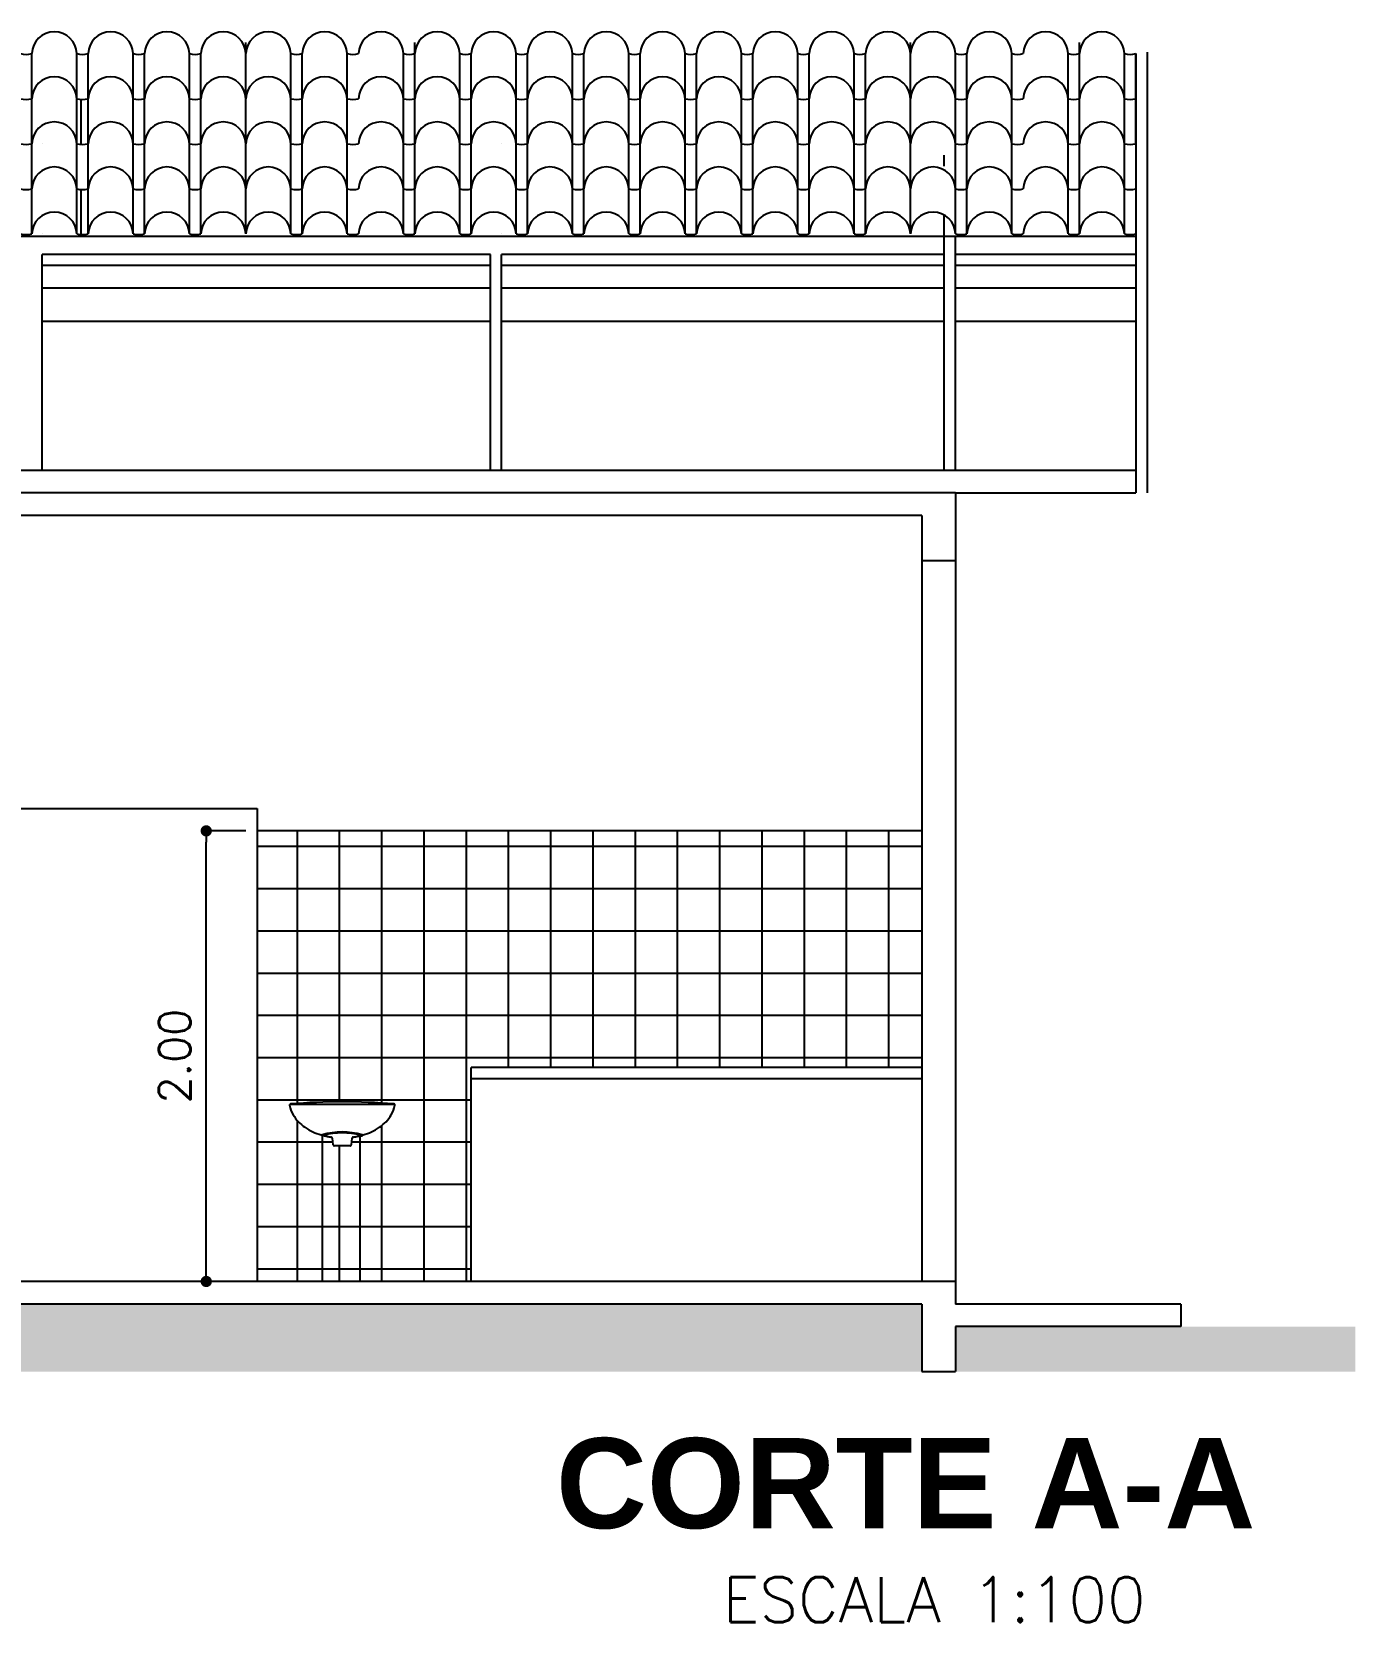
# Model space of a CAD drawing. Extents: x -410.3 to -320, y 119.3 to 190.5.
# Drawn here: x -348.8 to -342.93, y 157.81 to 164.87 of the extents above; entities that cross this region are included whole.
import ezdxf
from ezdxf.enums import TextEntityAlignment as Align

# ---------------------------------------------------------------- set-up
doc = ezdxf.new("R2010")
doc.units = 0
doc.header["$MEASUREMENT"] = 0
doc.linetypes.add('HIDDEN', pattern=[0.375, 0.25, -0.125])
doc.layers.get('DEFPOINTS').update_dxf_attribs({"linetype": 'CONTINUOUS'})
for name, color, linetype in [('ACESSÓRIO', 2, 'CONTINUOUS'), ('ALVENARIA', 7, 'CONTINUOUS'), ('COBERTURA', 6, 'CONTINUOUS'), ('HATCH', 30, 'CONTINUOUS'), ('JAPOR', 142, 'CONTINUOUS'), ('TEXTO2', 40, 'CONTINUOUS'), ('TEXTO5', 5, 'CONTINUOUS')]:
    doc.layers.add(name, color=color, linetype=linetype)
doc.styles.add('SANSSERIFBOLD', font='sasb____.pfb')
doc.styles.add('SIMPLEX', font='SIMPLEX.SHX')
doc.dimstyles.new('DIM75', dxfattribs={"dimtxt": 0.14, "dimasz": 0.05, "dimexe": 0.02, "dimexo": 0.05, "dimgap": 0.07, "dimtad": 1, "dimzin": 0, "dimdsep": 46, "dimtxsty": 'SIMPLEX', "dimblk1": 'DOT', "dimblk2": 'DOT', "dimsah": 1, "dimcen": 0.09, "dimadec": 0, "dimazin": 0, "dimtfac": 1, "dimtix": 1, "dimtofl": 0, "dimtmove": 2, "dimatfit": 3, "dimldrblk": 'DOT', "dimfxl": 1, "dimtolj": 1, "dimtzin": 0, "dimarcsym": 0})

# ---------------------------------------------------------------- blocks, each defined once
blk = doc.blocks.new('PIAF1')
at = {"layer": 'ACESSÓRIO'}
for p, q in [((-0.3098, 0.7875), (0.1525, 0.7875)), ((-0.1673, 0.6469), (-0.1673, 0)), ((0, 0.6469), (0, 0))]:
    blk.add_line(p, q, dxfattribs=at)
at = {"layer": 'ACESSÓRIO', "linetype": 'HIDDEN'}
for p, q in [((-0.1192, 0.6069), (-0.1225, 0.6365)), ((-0.0381, 0.6069), (-0.0348, 0.6365)), ((-0.0431, 0.6025), (-0.1142, 0.6025))]:
    blk.add_line(p, q, dxfattribs=at)
at = {"layer": 'ACESSÓRIO'}
for centre, radius, start, end in [((-0.3077, 0.783), 0.005, 94.75737, 192.34897), ((-0.1643, 0.8144), 0.1517, 192.34897, 209.46565), ((-0.0786, -1.9687), 2.7662, 85.24263, 94.75737), ((0.007, 0.8144), 0.1517, 330.53435, 347.65103), ((0.1504, 0.783), 0.005, 347.65103, 85.24263), ((-0.1423, 0.833), 0.1801, 211.19597, 235.62566), ((-0.015, 0.833), 0.1801, 304.37434, 328.80403), ((-0.1039, 0.8893), 0.2483, 235.62566, 254.18016), ((-0.0786, 0.9782), 0.3407, 254.18016, 254.71857), ((-0.1666, 0.6488), 0.002, 106.63155, 237.93081), ((-0.1652, 0.6511), 0.00472, 237.93081, 316.09878), ((-0.1653, 0.6469), 0.002, 105.6188, 180), ((-0.0786, 0.3543), 0.3093, 73.36845, 106.63155), ((-0.0786, 0.3543), 0.3053, 74.3812, 105.6188), ((-0.002, 0.6469), 0.002, 0, 74.3812), ((0.0079, 0.6511), 0.00472, 223.90122, 302.06919), ((0.0093, 0.6488), 0.002, 302.06919, 73.36845), ((-0.0786, 0.9782), 0.3407, 285.28143, 285.81984), ((-0.0534, 0.8893), 0.2483, 285.81984, 304.37434)]:
    blk.add_arc(centre, radius, start, end, dxfattribs=at)
at = {"layer": 'ACESSÓRIO', "linetype": 'HIDDEN'}
for centre, radius, start, end in [((-0.0786, 0.9782), 0.3407, 255.88037, 261.87631), ((-0.1275, 0.636), 0.005, 6.5198, 81.87631), ((-0.0298, 0.636), 0.005, 98.12369, 173.4802), ((-0.0786, 0.9782), 0.3407, 278.12369, 284.11963), ((-0.1142, 0.6075), 0.005, 186.5198, 270), ((-0.0431, 0.6075), 0.005, 270, 353.4802)]:
    blk.add_arc(centre, radius, start, end, dxfattribs=at)
blk = doc.blocks.new('DOT')
at = {"layer": 'ALVENARIA', "color": 0, "linetype": 'ByBlock'}
blk.add_line((-0.5, 0), (-1, 0), dxfattribs=at)
at = {"layer": 'ALVENARIA', "color": 0, "linetype": 'ByBlock', "const_width": 0.5}
blk.add_lwpolyline([(-0.25, 0, 1), (0.25, 0, 1)], format="xyb", close=True, dxfattribs=at)
blk = doc.blocks.new('*D368')
at = {"layer": 'DEFPOINTS', "color": 0, "linetype": 'ByBlock'}
for p in [(-348.0295, 161.3185), (-347.8039, 161.3185), (-347.8039, 159.3185)]:
    blk.add_point(p, dxfattribs=at)
at = {"layer": 'HATCH', "color": 0, "linetype": 'ByBlock', "lineweight": -2}
for p, q in [((-347.8539, 161.3185), (-348.0495, 161.3185)), ((-348.0295, 159.3685), (-348.0295, 161.2685)), ((-347.8539, 159.3185), (-348.0495, 159.3185))]:
    blk.add_line(p, q, dxfattribs=at)
at = {"layer": 'HATCH', "color": 0, "linetype": 'ByBlock', "lineweight": -2, "xscale": 0.05, "yscale": 0.05, "zscale": 0.05}
for p, rotation in [((-348.0295, 161.3185), 90), ((-348.0295, 159.3185), 270)]:
    blk.add_blockref('DOT', p, dxfattribs=dict(at, rotation=rotation))
at = {"layer": 'HATCH', "color": 0, "linetype": 'ByBlock', "insert": (-348.1695, 160.3185), "char_height": 0.14, "attachment_point": 5, "rotation": 90, "style": 'SIMPLEX'}
blk.add_mtext('\\A1;2.00', dxfattribs=at)

msp = doc.modelspace()

# ---------------------------------------------------------------- hatches: boundary and pattern name
at = {"layer": 'HATCH', "linetype": 'ByBlock'}
h = msp.add_hatch(dxfattribs=at)
h.set_pattern_fill('NET', color=256, scale=1.5, style=0)
h.paths.add_polyline_path([(-344.8539, 161.3185), (-347.8039, 161.3185), (-347.8039, 159.3185), (-347.3474, 159.3185), (-347.3474, 159.9652, -0.022787), (-347.3779, 159.9594, 0.34119), (-347.3821, 159.9551), (-347.386, 159.921), (-347.466, 159.921), (-347.4699, 159.9551, 0.34119), (-347.4742, 159.9594, -0.026168), (-347.5092, 159.9663, -0.588165), (-347.5171, 159.9684, -0.083025), (-347.5914, 160.0029, -0.107), (-347.6438, 160.0582, -0.074825), (-347.6599, 160.1004, -0.453576), (-347.6555, 160.1065, -0.04154), (-347.1966, 160.1065, -0.453576), (-347.1921, 160.1004, -0.074825), (-347.2083, 160.0582, -0.107), (-347.2606, 160.0029, -0.081137), (-347.3331, 159.9689, -0.001367), (-347.3349, 159.9684, -0.588009), (-347.3429, 159.9663, -0.003379), (-347.3474, 159.9652), (-347.3474, 159.3185), (-346.8539, 159.3185), (-346.8539, 160.2685), (-344.8539, 160.2685)])
h = msp.add_hatch(dxfattribs=at)
h.set_pattern_fill('EARTH', color=256, scale=0.8, angle=30, style=0)
h.paths.add_polyline_path([(-358.6039, 159.2185), (-364.6539, 159.2185), (-364.6539, 158.9185), (-358.6039, 158.9185)])
h.paths.add_polyline_path([(-355.4539, 159.2185), (-358.4539, 159.2185), (-358.4539, 158.9185), (-355.4539, 158.9185)])
h.paths.add_polyline_path([(-352.3039, 159.2185), (-355.3039, 159.2185), (-355.3039, 158.9185), (-352.3039, 158.9185)])
h.paths.add_polyline_path([(-349.1539, 159.2185), (-352.1539, 159.2185), (-352.1539, 158.9185), (-349.1539, 158.9185)])
h.paths.add_polyline_path([(-344.8539, 159.2185), (-349.0039, 159.2185), (-349.0039, 158.9185), (-344.8539, 158.9185)])
h.paths.add_polyline_path([(-342.9302, 159.1185), (-343.7039, 159.1185), (-344.7039, 159.1185), (-344.7039, 158.9185), (-342.9302, 158.9185)])
h.paths.add_polyline_path([(-368.4539, 159.2185), (-371.9539, 159.2185), (-371.9539, 158.9185), (-368.4539, 158.9185)])
h.paths.add_polyline_path([(-364.8039, 159.2185), (-368.3039, 159.2185), (-368.3039, 158.9185), (-364.8039, 158.9185)])
h.paths.add_polyline_path([(-372.1039, 159.2185), (-373.3039, 159.2185), (-373.3039, 158.9185), (-372.1039, 158.9185)])
h.paths.add_polyline_path([(-373.4539, 159.2185), (-374.6539, 159.2185), (-374.6539, 158.9185), (-373.4539, 158.9185)])
h.paths.add_polyline_path([(-374.8039, 159.2185), (-377.3039, 159.2185), (-377.3039, 158.9185), (-374.8039, 158.9185)])
h.paths.add_polyline_path([(-377.4539, 159.1185), (-378.4539, 159.1185), (-379.5484, 159.1185), (-379.5484, 158.9185), (-377.4539, 158.9185)])

# ---------------------------------------------------------------- linework, layer by layer
at = {"layer": 'ACESSÓRIO', "linetype": 'ByBlock'}
for p, q in [((-344.8539, 160.2685), (-346.8539, 160.2685)), ((-346.8539, 159.3185), (-346.8539, 160.2685)), ((-344.8539, 160.2185), (-346.8539, 160.2185))]:
    msp.add_line(p, q, dxfattribs=at)
at = {"layer": 'ALVENARIA', "linetype": 'ByBlock'}
for p, q in [((-344.7039, 162.8185), (-377.4539, 162.8185)), ((-344.8539, 162.7185), (-349.0039, 162.7185)), ((-344.8539, 162.5185), (-344.7039, 162.5185)), ((-344.8539, 161.3185), (-347.8039, 161.3185)), ((-344.7039, 159.3185), (-377.4539, 159.3185)), ((-344.8539, 159.2185), (-349.0039, 159.2185)), ((-343.7039, 159.2185), (-344.7039, 159.2185)), ((-343.7039, 159.1185), (-344.7039, 159.1185)), ((-344.8539, 158.9185), (-344.7039, 158.9185))]:
    msp.add_line(p, q, dxfattribs=at)
at = {"layer": 'ALVENARIA'}
for p, q in [((-344.7039, 162.8185), (-344.7039, 159.3185)), ((-344.8539, 162.7185), (-344.8539, 159.3185)), ((-344.7039, 159.3185), (-344.7039, 159.2185)), ((-344.8539, 159.2185), (-344.8539, 158.9185)), ((-343.7039, 159.2185), (-343.7039, 159.1185)), ((-344.7039, 159.1185), (-344.7039, 158.9185))]:
    msp.add_line(p, q, dxfattribs=at)
at = {"layer": 'COBERTURA'}
for p, q in [((-348.8037, 164.5685), (-348.8037, 164.7685)), ((-348.6038, 164.5685), (-348.6038, 164.7685)), ((-348.5537, 164.5685), (-348.5537, 164.7685)), ((-348.3538, 164.5685), (-348.3538, 164.7685)), ((-348.3037, 164.5685), (-348.3037, 164.7685)), ((-348.1038, 164.5685), (-348.1038, 164.7685)), ((-348.0537, 164.5685), (-348.0537, 164.7685)), ((-347.8538, 164.5685), (-347.8538, 164.8185)), ((-347.8538, 164.5685), (-347.8538, 164.8185)), ((-347.6539, 164.5685), (-347.6539, 164.7685)), ((-347.6038, 164.5685), (-347.6038, 164.7685)), ((-347.4039, 164.5685), (-347.4039, 164.7685)), ((-347.1539, 164.5685), (-347.1539, 164.7685)), ((-347.1038, 164.5685), (-347.1038, 164.8185)), ((-346.9039, 164.5685), (-346.9039, 164.7685)), ((-346.8538, 164.5685), (-346.8538, 164.7685)), ((-346.8538, 164.5685), (-346.8538, 164.7685)), ((-346.6539, 164.5685), (-346.6539, 164.7685)), ((-346.6038, 164.5685), (-346.6038, 164.7685)), ((-346.4039, 164.5685), (-346.4039, 164.7685)), ((-346.3538, 164.5685), (-346.3538, 164.7685)), ((-346.1539, 164.5685), (-346.1539, 164.7685)), ((-346.1038, 164.5685), (-346.1038, 164.7685)), ((-345.9039, 164.5685), (-345.9039, 164.7685)), ((-345.8538, 164.5685), (-345.8538, 164.7685)), ((-345.6539, 164.5685), (-345.6539, 164.7685)), ((-345.6038, 164.5685), (-345.6038, 164.7685)), ((-345.4039, 164.5685), (-345.4039, 164.7685)), ((-345.3538, 164.5685), (-345.3538, 164.7685)), ((-345.1539, 164.5685), (-345.1539, 164.7685)), ((-345.1038, 164.5685), (-345.1038, 164.7685)), ((-344.9039, 164.5685), (-344.9039, 164.8185)), ((-344.9039, 164.5685), (-344.9039, 164.8185)), ((-344.704, 164.5685), (-344.704, 164.7685)), ((-344.6539, 164.5685), (-344.6539, 164.7685)), ((-344.454, 164.5685), (-344.454, 164.7685)), ((-344.204, 164.5685), (-344.204, 164.7685)), ((-344.1539, 164.5685), (-344.1539, 164.8185)), ((-343.954, 164.5685), (-343.954, 164.7685)), ((-343.9039, 164.7685), (-343.9039, 162.8185)), ((-343.9039, 164.5685), (-343.9039, 164.7685)), ((-343.8539, 164.7756), (-343.8539, 162.8185)), ((-348.8037, 164.3685), (-348.8037, 164.5685)), ((-348.6038, 164.3685), (-348.6038, 164.5685)), ((-348.584, 164.3685), (-348.584, 164.5685)), ((-348.5537, 164.3685), (-348.5537, 164.5685)), ((-348.3538, 164.3685), (-348.3538, 164.5685)), ((-348.3037, 164.3685), (-348.3037, 164.5685)), ((-348.1038, 164.3685), (-348.1038, 164.5685)), ((-348.0537, 164.3685), (-348.0537, 164.5685)), ((-347.8538, 164.3685), (-347.8538, 164.6185)), ((-347.8538, 164.3685), (-347.8538, 164.6185)), ((-347.6539, 164.3685), (-347.6539, 164.5685)), ((-347.6038, 164.3685), (-347.6038, 164.5685)), ((-347.4039, 164.3685), (-347.4039, 164.5685)), ((-347.1539, 164.3685), (-347.1539, 164.5685)), ((-347.1038, 164.3685), (-347.1038, 164.6185)), ((-346.9039, 164.3685), (-346.9039, 164.5685)), ((-346.8538, 164.3685), (-346.8538, 164.5685)), ((-346.8538, 164.3685), (-346.8538, 164.5685)), ((-346.654, 164.3685), (-346.654, 164.5685)), ((-346.6539, 164.3685), (-346.6539, 164.5685)), ((-346.6038, 164.3685), (-346.6038, 164.5685)), ((-346.4039, 164.3685), (-346.4039, 164.5685)), ((-346.3538, 164.3685), (-346.3538, 164.5685)), ((-346.1539, 164.3685), (-346.1539, 164.5685)), ((-346.1038, 164.3685), (-346.1038, 164.5685)), ((-345.9039, 164.3685), (-345.9039, 164.5685)), ((-345.8538, 164.3685), (-345.8538, 164.5685)), ((-345.6539, 164.3685), (-345.6539, 164.5685)), ((-345.6038, 164.3685), (-345.6038, 164.5685)), ((-345.4039, 164.3685), (-345.4039, 164.5685)), ((-345.3538, 164.3685), (-345.3538, 164.5685)), ((-345.1539, 164.3685), (-345.1539, 164.5685)), ((-345.1038, 164.3685), (-345.1038, 164.5685)), ((-344.9039, 164.3685), (-344.9039, 164.6185)), ((-344.9039, 164.3685), (-344.9039, 164.6185)), ((-344.704, 164.3685), (-344.704, 164.5685)), ((-344.6539, 164.3685), (-344.6539, 164.5685)), ((-344.454, 164.3685), (-344.454, 164.5685)), ((-344.204, 164.3685), (-344.204, 164.5685)), ((-344.1539, 164.3685), (-344.1539, 164.6185)), ((-343.954, 164.3685), (-343.954, 164.5685)), ((-343.9039, 164.3685), (-343.9039, 164.5685)), ((-347.8538, 164.1685), (-347.8538, 164.4185)), ((-347.8538, 164.1685), (-347.8538, 164.4185)), ((-347.1038, 164.1685), (-347.1038, 164.4185)), ((-344.9039, 164.1685), (-344.9039, 164.4185)), ((-344.9039, 164.1685), (-344.9039, 164.4185)), ((-344.1539, 164.1685), (-344.1539, 164.4185)), ((-348.8037, 164.1685), (-348.8037, 164.3685)), ((-348.7584, 164.3685), (-348.7584, 164.3685)), ((-348.6038, 164.1685), (-348.6038, 164.3685)), ((-348.5537, 164.1685), (-348.5537, 164.3685)), ((-348.3538, 164.1685), (-348.3538, 164.3685)), ((-348.3037, 164.1685), (-348.3037, 164.3685)), ((-348.1038, 164.1685), (-348.1038, 164.3685)), ((-348.0537, 164.1685), (-348.0537, 164.3685)), ((-347.6539, 164.1685), (-347.6539, 164.3685)), ((-347.6038, 164.1685), (-347.6038, 164.3685)), ((-347.4039, 164.1685), (-347.4039, 164.3685)), ((-347.1539, 164.1685), (-347.1539, 164.3685)), ((-346.9039, 164.1685), (-346.9039, 164.3685)), ((-346.8538, 164.1685), (-346.8538, 164.3685)), ((-346.8538, 164.1685), (-346.8538, 164.3685)), ((-346.7184, 164.3685), (-346.7184, 164.3685)), ((-346.6539, 164.3685), (-346.6539, 164.3685)), ((-346.6539, 164.1685), (-346.6539, 164.3685)), ((-346.6038, 164.1685), (-346.6038, 164.3685)), ((-346.4039, 164.1685), (-346.4039, 164.3685)), ((-346.3538, 164.1685), (-346.3538, 164.3685)), ((-346.1539, 164.1685), (-346.1539, 164.3685)), ((-346.1038, 164.1685), (-346.1038, 164.3685)), ((-345.9039, 164.1685), (-345.9039, 164.3685)), ((-345.8538, 164.1685), (-345.8538, 164.3685)), ((-345.6539, 164.1685), (-345.6539, 164.3685)), ((-345.6038, 164.1685), (-345.6038, 164.3685)), ((-345.4039, 164.1685), (-345.4039, 164.3685)), ((-345.3538, 164.1685), (-345.3538, 164.3685)), ((-345.1539, 164.1685), (-345.1539, 164.3685)), ((-345.1038, 164.1685), (-345.1038, 164.3685)), ((-344.704, 164.1685), (-344.704, 164.3685)), ((-344.7039, 164.3685), (-344.7039, 164.3685)), ((-344.6539, 164.1685), (-344.6539, 164.3685)), ((-344.454, 164.1685), (-344.454, 164.3685)), ((-344.204, 164.1685), (-344.204, 164.3685)), ((-343.954, 164.1685), (-343.954, 164.3685)), ((-344.7539, 164.2685), (-344.7539, 164.3185)), ((-344.7039, 164.2685), (-344.7039, 164.3185)), ((-347.8538, 163.9685), (-347.8538, 164.2185)), ((-347.8538, 163.9685), (-347.8538, 164.2185)), ((-347.1038, 163.9685), (-347.1038, 164.2185)), ((-344.9039, 163.9685), (-344.9039, 164.2185)), ((-344.9039, 163.9685), (-344.9039, 164.2185)), ((-344.1539, 163.9685), (-344.1539, 164.2185)), ((-348.8037, 163.9685), (-348.8037, 164.1685)), ((-348.6038, 163.9685), (-348.6038, 164.1685)), ((-348.584, 163.9685), (-348.584, 164.1685)), ((-348.5537, 163.9685), (-348.5537, 164.1685)), ((-348.3538, 163.9685), (-348.3538, 164.1685)), ((-348.3037, 163.9685), (-348.3037, 164.1685)), ((-348.1038, 163.9685), (-348.1038, 164.1685)), ((-348.0537, 163.9685), (-348.0537, 164.1685)), ((-347.6539, 163.9685), (-347.6539, 164.1685)), ((-347.6038, 163.9685), (-347.6038, 164.1685)), ((-347.4039, 163.9685), (-347.4039, 164.1685)), ((-347.1539, 163.9685), (-347.1539, 164.1685)), ((-346.9039, 163.9685), (-346.9039, 164.1685)), ((-346.8538, 163.9685), (-346.8538, 164.1685)), ((-346.8538, 163.9685), (-346.8538, 164.1685)), ((-346.654, 163.9685), (-346.654, 164.1685)), ((-346.6539, 163.9685), (-346.6539, 164.1685)), ((-346.6038, 163.9685), (-346.6038, 164.1685)), ((-346.4039, 163.9685), (-346.4039, 164.1685)), ((-346.3538, 163.9685), (-346.3538, 164.1685)), ((-346.1539, 163.9685), (-346.1539, 164.1685)), ((-346.1038, 163.9685), (-346.1038, 164.1685)), ((-345.9039, 163.9685), (-345.9039, 164.1685)), ((-345.8538, 163.9685), (-345.8538, 164.1685)), ((-345.6539, 163.9685), (-345.6539, 164.1685)), ((-345.6038, 163.9685), (-345.6038, 164.1685)), ((-345.4039, 163.9685), (-345.4039, 164.1685)), ((-345.3538, 163.9685), (-345.3538, 164.1685)), ((-345.1539, 163.9685), (-345.1539, 164.1685)), ((-345.1038, 163.9685), (-345.1038, 164.1685)), ((-344.704, 163.9685), (-344.704, 164.1685)), ((-344.6539, 163.9685), (-344.6539, 164.1685)), ((-344.454, 163.9685), (-344.454, 164.1685)), ((-344.204, 163.9685), (-344.204, 164.1685)), ((-343.954, 163.9685), (-343.954, 164.1685)), ((-344.7539, 162.9185), (-344.7539, 164.0519)), ((-343.9039, 163.9574), (-360.6534, 163.9574)), ((-348.7584, 163.9685), (-348.7584, 163.9685)), ((-346.7184, 163.9685), (-346.7184, 163.9685)), ((-346.6539, 163.9685), (-346.6539, 163.9685)), ((-344.7039, 163.9685), (-344.7039, 163.9685)), ((-344.7039, 162.9185), (-344.7039, 163.9574)), ((-344.7039, 163.8685), (-344.7039, 163.9185)), ((-348.7584, 162.9185), (-348.7584, 163.8774)), ((-346.7684, 163.8774), (-348.7584, 163.8774)), ((-346.7684, 162.9185), (-346.7684, 163.8774)), ((-346.7184, 162.9185), (-346.7184, 163.8774)), ((-344.7539, 163.8774), (-346.7184, 163.8774)), ((-343.9039, 163.8774), (-344.7039, 163.8774)), ((-346.7684, 163.8274), (-348.7584, 163.8274)), ((-344.7539, 163.8274), (-346.7184, 163.8274)), ((-343.9039, 163.8274), (-344.7039, 163.8274)), ((-346.7684, 163.7274), (-348.7584, 163.7274)), ((-344.7539, 163.7274), (-346.7184, 163.7274)), ((-343.9039, 163.7274), (-344.7039, 163.7274)), ((-346.7684, 163.58), (-348.7584, 163.58)), ((-344.7539, 163.58), (-346.7184, 163.58)), ((-343.9039, 163.58), (-344.7039, 163.58)), ((-343.9039, 162.9185), (-378.2539, 162.9185)), ((-344.7039, 162.8185), (-343.9039, 162.8185))]:
    msp.add_line(p, q, dxfattribs=at)
for centre, start, end in [((-348.7038, 164.7653), 1.82722, 178.17278), ((-348.4538, 164.7653), 1.82722, 178.17278), ((-348.2038, 164.7653), 1.82722, 178.17278), ((-347.9538, 164.7653), 1.82722, 178.17278), ((-347.7539, 164.7653), 1.82722, 178.17278), ((-347.5039, 164.7653), 1.82722, 178.17278), ((-347.2539, 164.7653), 1.82722, 178.17278), ((-347.0039, 164.7653), 1.82722, 178.17278), ((-346.7539, 164.7653), 1.82722, 178.17278), ((-346.5039, 164.7653), 1.82722, 178.17278), ((-346.2539, 164.7653), 1.82722, 178.17278), ((-346.0039, 164.7653), 1.82722, 178.17278), ((-345.7539, 164.7653), 1.82722, 178.17278), ((-345.5039, 164.7653), 1.82722, 178.17278), ((-345.2539, 164.7653), 1.82722, 178.17278), ((-345.0039, 164.7653), 1.82722, 178.17278), ((-344.804, 164.7653), 1.82722, 178.17278), ((-344.554, 164.7653), 1.82722, 178.17278), ((-344.304, 164.7653), 1.82722, 178.17278), ((-344.054, 164.7653), 1.82722, 178.17278), ((-348.8288, 164.8653), 255.4924, 284.5076), ((-348.5788, 164.8653), 255.4924, 284.5076), ((-348.3288, 164.8653), 255.4924, 284.5076), ((-348.0788, 164.8653), 255.4924, 284.5076), ((-347.6289, 164.8653), 255.4924, 284.5076), ((-347.3789, 164.8653), 255.4924, 284.5076), ((-347.1289, 164.8653), 255.4924, 284.5076), ((-346.8789, 164.8653), 255.4924, 284.5076), ((-346.6289, 164.8653), 255.4924, 284.5076), ((-346.3789, 164.8653), 255.4924, 284.5076), ((-346.1289, 164.8653), 255.4924, 284.5076), ((-345.8789, 164.8653), 255.4924, 284.5076), ((-345.6289, 164.8653), 255.4924, 284.5076), ((-345.3789, 164.8653), 255.4924, 284.5076), ((-345.1289, 164.8653), 255.4924, 284.5076), ((-344.679, 164.8653), 255.4924, 284.5076), ((-344.429, 164.8653), 255.4924, 284.5076), ((-344.179, 164.8653), 255.4924, 284.5076), ((-343.929, 164.8653), 255.4924, 284.5076), ((-348.7038, 164.5653), 1.82722, 178.17278), ((-348.7038, 164.5653), 1.82722, 178.17278), ((-348.4538, 164.5653), 1.82722, 178.17278), ((-348.4538, 164.5653), 1.82722, 178.17278), ((-348.2038, 164.5653), 1.82722, 178.17278), ((-348.2038, 164.5653), 1.82722, 178.17278), ((-347.9538, 164.5653), 1.82722, 178.17278), ((-347.9538, 164.5653), 1.82722, 178.17278), ((-347.7539, 164.5653), 1.82722, 178.17278), ((-347.7539, 164.5653), 1.82722, 178.17278), ((-347.5039, 164.5653), 1.82722, 178.17278), ((-347.5039, 164.5653), 1.82722, 178.17278), ((-347.2539, 164.5653), 1.82722, 178.17278), ((-347.2539, 164.5653), 1.82722, 178.17278), ((-347.0039, 164.5653), 1.82722, 178.17278), ((-347.0039, 164.5653), 1.82722, 178.17278), ((-346.7539, 164.5653), 1.82722, 178.17278), ((-346.7539, 164.5653), 1.82722, 178.17278), ((-346.5039, 164.5653), 1.82722, 178.17278), ((-346.5039, 164.5653), 1.82722, 178.17278), ((-346.2539, 164.5653), 1.82722, 178.17278), ((-346.2539, 164.5653), 1.82722, 178.17278), ((-346.0039, 164.5653), 1.82722, 178.17278), ((-346.0039, 164.5653), 1.82722, 178.17278), ((-345.7539, 164.5653), 1.82722, 178.17278), ((-345.7539, 164.5653), 1.82722, 178.17278), ((-345.5039, 164.5653), 1.82722, 178.17278), ((-345.5039, 164.5653), 1.82722, 178.17278), ((-345.2539, 164.5653), 1.82722, 178.17278), ((-345.2539, 164.5653), 1.82722, 178.17278), ((-345.0039, 164.5653), 1.82722, 178.17278), ((-345.0039, 164.5653), 1.82722, 178.17278), ((-344.804, 164.5653), 1.82722, 178.17278), ((-344.804, 164.5653), 1.82722, 178.17278), ((-344.554, 164.5653), 1.82722, 178.17278), ((-344.554, 164.5653), 1.82722, 178.17278), ((-344.304, 164.5653), 1.82722, 178.17278), ((-344.304, 164.5653), 1.82722, 178.17278), ((-344.054, 164.5653), 1.82722, 178.17278), ((-344.054, 164.5653), 1.82722, 178.17278), ((-348.8288, 164.6653), 255.4924, 284.5076), ((-348.8288, 164.6653), 255.4924, 284.5076), ((-348.5788, 164.6653), 255.4924, 284.5076), ((-348.5788, 164.6653), 255.4924, 284.5076), ((-348.3288, 164.6653), 255.4924, 284.5076), ((-348.3288, 164.6653), 255.4924, 284.5076), ((-348.0788, 164.6653), 255.4924, 284.5076), ((-348.0788, 164.6653), 255.4924, 284.5076), ((-347.6289, 164.6653), 255.4924, 284.5076), ((-347.6289, 164.6653), 255.4924, 284.5076), ((-347.3789, 164.6653), 255.4924, 284.5076), ((-347.3789, 164.6653), 255.4924, 284.5076), ((-347.1289, 164.6653), 255.4924, 284.5076), ((-347.1289, 164.6653), 255.4924, 284.5076), ((-346.8789, 164.6653), 255.4924, 284.5076), ((-346.8789, 164.6653), 255.4924, 284.5076), ((-346.6289, 164.6653), 255.4924, 284.5076), ((-346.6289, 164.6653), 255.4924, 284.5076), ((-346.3789, 164.6653), 255.4924, 284.5076), ((-346.3789, 164.6653), 255.4924, 284.5076), ((-346.1289, 164.6653), 255.4924, 284.5076), ((-346.1289, 164.6653), 255.4924, 284.5076), ((-345.8789, 164.6653), 255.4924, 284.5076), ((-345.8789, 164.6653), 255.4924, 284.5076), ((-345.6289, 164.6653), 255.4924, 284.5076), ((-345.6289, 164.6653), 255.4924, 284.5076), ((-345.3789, 164.6653), 255.4924, 284.5076), ((-345.3789, 164.6653), 255.4924, 284.5076), ((-345.1289, 164.6653), 255.4924, 284.5076), ((-345.1289, 164.6653), 255.4924, 284.5076), ((-344.679, 164.6653), 255.4924, 284.5076), ((-344.679, 164.6653), 255.4924, 284.5076), ((-344.429, 164.6653), 255.4924, 284.5076), ((-344.429, 164.6653), 255.4924, 284.5076), ((-344.179, 164.6653), 255.4924, 284.5076), ((-344.179, 164.6653), 255.4924, 284.5076), ((-343.929, 164.6653), 255.4924, 284.5076), ((-343.929, 164.6653), 255.4924, 284.5076), ((-348.7038, 164.3653), 1.82722, 178.17278), ((-348.4538, 164.3653), 1.82722, 178.17278), ((-348.2038, 164.3653), 1.82722, 178.17278), ((-347.9538, 164.3653), 1.82722, 178.17278), ((-347.7539, 164.3653), 1.82722, 178.17278), ((-347.5039, 164.3653), 1.82722, 178.17278), ((-347.2539, 164.3653), 1.82722, 178.17278), ((-347.0039, 164.3653), 1.82722, 178.17278), ((-346.7539, 164.3653), 1.82722, 178.17278), ((-346.5039, 164.3653), 1.82722, 178.17278), ((-346.2539, 164.3653), 1.82722, 178.17278), ((-346.0039, 164.3653), 1.82722, 178.17278), ((-345.7539, 164.3653), 1.82722, 178.17278), ((-345.5039, 164.3653), 1.82722, 178.17278), ((-345.2539, 164.3653), 1.82722, 178.17278), ((-345.0039, 164.3653), 1.82722, 178.17278), ((-344.804, 164.3653), 1.82722, 178.17278), ((-344.554, 164.3653), 1.82722, 178.17278), ((-344.304, 164.3653), 1.82722, 178.17278), ((-344.054, 164.3653), 1.82722, 178.17278), ((-348.8288, 164.4653), 255.4924, 284.5076), ((-348.5788, 164.4653), 255.4924, 284.5076), ((-348.3288, 164.4653), 255.4924, 284.5076), ((-348.0788, 164.4653), 255.4924, 284.5076), ((-347.6289, 164.4653), 255.4924, 284.5076), ((-347.3789, 164.4653), 255.4924, 284.5076), ((-347.1289, 164.4653), 255.4924, 284.5076), ((-346.8789, 164.4653), 255.4924, 284.5076), ((-346.6289, 164.4653), 255.4924, 284.5076), ((-346.3789, 164.4653), 255.4924, 284.5076), ((-346.1289, 164.4653), 255.4924, 284.5076), ((-345.8789, 164.4653), 255.4924, 284.5076), ((-345.6289, 164.4653), 255.4924, 284.5076), ((-345.3789, 164.4653), 255.4924, 284.5076), ((-345.1289, 164.4653), 255.4924, 284.5076), ((-344.679, 164.4653), 255.4924, 284.5076), ((-344.429, 164.4653), 255.4924, 284.5076), ((-344.179, 164.4653), 255.4924, 284.5076), ((-343.929, 164.4653), 255.4924, 284.5076), ((-348.7038, 164.1653), 1.82722, 178.17278), ((-348.7038, 164.1653), 1.82722, 178.17278), ((-348.4538, 164.1653), 1.82722, 178.17278), ((-348.4538, 164.1653), 1.82722, 178.17278), ((-348.2038, 164.1653), 1.82722, 178.17278), ((-348.2038, 164.1653), 1.82722, 178.17278), ((-347.9538, 164.1653), 1.82722, 178.17278), ((-347.9538, 164.1653), 1.82722, 178.17278), ((-347.7539, 164.1653), 1.82722, 178.17278), ((-347.7539, 164.1653), 1.82722, 178.17278), ((-347.5039, 164.1653), 1.82722, 178.17278), ((-347.5039, 164.1653), 1.82722, 178.17278), ((-347.2539, 164.1653), 1.82722, 178.17278), ((-347.2539, 164.1653), 1.82722, 178.17278), ((-347.0039, 164.1653), 1.82722, 178.17278), ((-347.0039, 164.1653), 1.82722, 178.17278), ((-346.7539, 164.1653), 1.82722, 178.17278), ((-346.7539, 164.1653), 1.82722, 178.17278), ((-346.5039, 164.1653), 1.82722, 178.17278), ((-346.5039, 164.1653), 1.82722, 178.17278), ((-346.2539, 164.1653), 1.82722, 178.17278), ((-346.2539, 164.1653), 1.82722, 178.17278), ((-346.0039, 164.1653), 1.82722, 178.17278), ((-346.0039, 164.1653), 1.82722, 178.17278), ((-345.7539, 164.1653), 1.82722, 178.17278), ((-345.7539, 164.1653), 1.82722, 178.17278), ((-345.5039, 164.1653), 1.82722, 178.17278), ((-345.5039, 164.1653), 1.82722, 178.17278), ((-345.2539, 164.1653), 1.82722, 178.17278), ((-345.2539, 164.1653), 1.82722, 178.17278), ((-345.0039, 164.1653), 1.82722, 178.17278), ((-345.0039, 164.1653), 1.82722, 178.17278), ((-344.804, 164.1653), 1.82722, 178.17278), ((-344.804, 164.1653), 1.82722, 178.17278), ((-344.554, 164.1653), 1.82722, 178.17278), ((-344.554, 164.1653), 1.82722, 178.17278), ((-344.304, 164.1653), 1.82722, 178.17278), ((-344.304, 164.1653), 1.82722, 178.17278), ((-344.054, 164.1653), 1.82722, 178.17278), ((-344.054, 164.1653), 1.82722, 178.17278), ((-348.8288, 164.2653), 255.4924, 284.5076), ((-348.8288, 164.2653), 255.4924, 284.5076), ((-348.5788, 164.2653), 255.4924, 284.5076), ((-348.5788, 164.2653), 255.4924, 284.5076), ((-348.3288, 164.2653), 255.4924, 284.5076), ((-348.3288, 164.2653), 255.4924, 284.5076), ((-348.0788, 164.2653), 255.4924, 284.5076), ((-348.0788, 164.2653), 255.4924, 284.5076), ((-347.6289, 164.2653), 255.4924, 284.5076), ((-347.6289, 164.2653), 255.4924, 284.5076), ((-347.3789, 164.2653), 255.4924, 284.5076), ((-347.3789, 164.2653), 255.4924, 284.5076), ((-347.1289, 164.2653), 255.4924, 284.5076), ((-347.1289, 164.2653), 255.4924, 284.5076), ((-346.8789, 164.2653), 255.4924, 284.5076), ((-346.8789, 164.2653), 255.4924, 284.5076), ((-346.6289, 164.2653), 255.4924, 284.5076), ((-346.6289, 164.2653), 255.4924, 284.5076), ((-346.3789, 164.2653), 255.4924, 284.5076), ((-346.3789, 164.2653), 255.4924, 284.5076), ((-346.1289, 164.2653), 255.4924, 284.5076), ((-346.1289, 164.2653), 255.4924, 284.5076), ((-345.8789, 164.2653), 255.4924, 284.5076), ((-345.8789, 164.2653), 255.4924, 284.5076), ((-345.6289, 164.2653), 255.4924, 284.5076), ((-345.6289, 164.2653), 255.4924, 284.5076), ((-345.3789, 164.2653), 255.4924, 284.5076), ((-345.3789, 164.2653), 255.4924, 284.5076), ((-345.1289, 164.2653), 255.4924, 284.5076), ((-345.1289, 164.2653), 255.4924, 284.5076), ((-344.679, 164.2653), 255.4924, 284.5076), ((-344.679, 164.2653), 255.4924, 284.5076), ((-344.429, 164.2653), 255.4924, 284.5076), ((-344.429, 164.2653), 255.4924, 284.5076), ((-344.179, 164.2653), 255.4924, 284.5076), ((-344.179, 164.2653), 255.4924, 284.5076), ((-343.929, 164.2653), 255.4924, 284.5076), ((-343.929, 164.2653), 255.4924, 284.5076), ((-348.7038, 163.9653), 1.82722, 178.17278), ((-348.4538, 163.9653), 1.82722, 178.17278), ((-348.2038, 163.9653), 1.82722, 178.17278), ((-347.9538, 163.9653), 1.82722, 178.17278), ((-347.7539, 163.9653), 1.82722, 178.17278), ((-347.5039, 163.9653), 1.82722, 178.17278), ((-347.2539, 163.9653), 1.82722, 178.17278), ((-347.0039, 163.9653), 1.82722, 178.17278), ((-346.7539, 163.9653), 1.82722, 178.17278), ((-346.5039, 163.9653), 1.82722, 178.17278), ((-346.2539, 163.9653), 1.82722, 178.17278), ((-346.0039, 163.9653), 1.82722, 178.17278), ((-345.7539, 163.9653), 1.82722, 178.17278), ((-345.5039, 163.9653), 1.82722, 178.17278), ((-345.2539, 163.9653), 1.82722, 178.17278), ((-345.0039, 163.9653), 1.82722, 178.17278), ((-344.804, 163.9653), 1.82722, 178.17278), ((-344.554, 163.9653), 1.82722, 178.17278), ((-344.304, 163.9653), 1.82722, 178.17278), ((-344.054, 163.9653), 1.82722, 178.17278), ((-348.8288, 164.0653), 255.4924, 284.5076), ((-348.5788, 164.0653), 255.4924, 284.5076), ((-348.3288, 164.0653), 255.4924, 284.5076), ((-348.0788, 164.0653), 255.4924, 284.5076), ((-347.6289, 164.0653), 255.4924, 284.5076), ((-347.3789, 164.0653), 255.4924, 284.5076), ((-347.1289, 164.0653), 255.4924, 284.5076), ((-346.8789, 164.0653), 255.4924, 284.5076), ((-346.6289, 164.0653), 255.4924, 284.5076), ((-346.3789, 164.0653), 255.4924, 284.5076), ((-346.1289, 164.0653), 255.4924, 284.5076), ((-345.8789, 164.0653), 255.4924, 284.5076), ((-345.6289, 164.0653), 255.4924, 284.5076), ((-345.3789, 164.0653), 255.4924, 284.5076), ((-345.1289, 164.0653), 255.4924, 284.5076), ((-344.679, 164.0653), 255.4924, 284.5076), ((-344.429, 164.0653), 255.4924, 284.5076), ((-344.179, 164.0653), 255.4924, 284.5076), ((-343.929, 164.0653), 255.4924, 284.5076)]:
    msp.add_arc(centre, 0.1, start, end, dxfattribs=at)
at = {"layer": 'JAPOR', "linetype": 'ByBlock'}
for p, q in [((-348.9039, 161.4185), (-347.8039, 161.4185)), ((-347.8039, 161.4185), (-347.8039, 159.3185))]:
    msp.add_line(p, q, dxfattribs=at)

# ---------------------------------------------------------------- block references
at = {"layer": 'ALVENARIA', "linetype": 'ByBlock'}
msp.add_blockref('PIAF1', (-347.3474, 159.3185), dxfattribs=at)

# ---------------------------------------------------------------- texts
at = {"layer": 'TEXTO2', "style": 'SIMPLEX'}
msp.add_text('ESCALA 1:100', height=0.2, dxfattribs=at).set_placement((-345.737, 157.8062))
at = {"layer": 'TEXTO5', "color": 5, "style": 'SANSSERIFBOLD'}
msp.add_text('CORTE A-A', height=0.4, dxfattribs=at).set_placement((-344.9253, 158.2234), align=Align.CENTER)

# ---------------------------------------------------------------- dimensions: what is measured, and where the dimension line sits
at = {"layer": 'HATCH', "linetype": 'ByBlock'}
dim = msp.add_linear_dim(base=(-348.0295, 161.3185), p1=(-347.8039, 159.3185), p2=(-347.8039, 161.3185), angle=90, dimstyle='DIM75', dxfattribs=at)
dim.commit()
dim.dimension.update_dxf_attribs({"geometry": '*D368', "text_midpoint": (-348.1695, 160.3185)})

doc.saveas('drawing.dxf')
